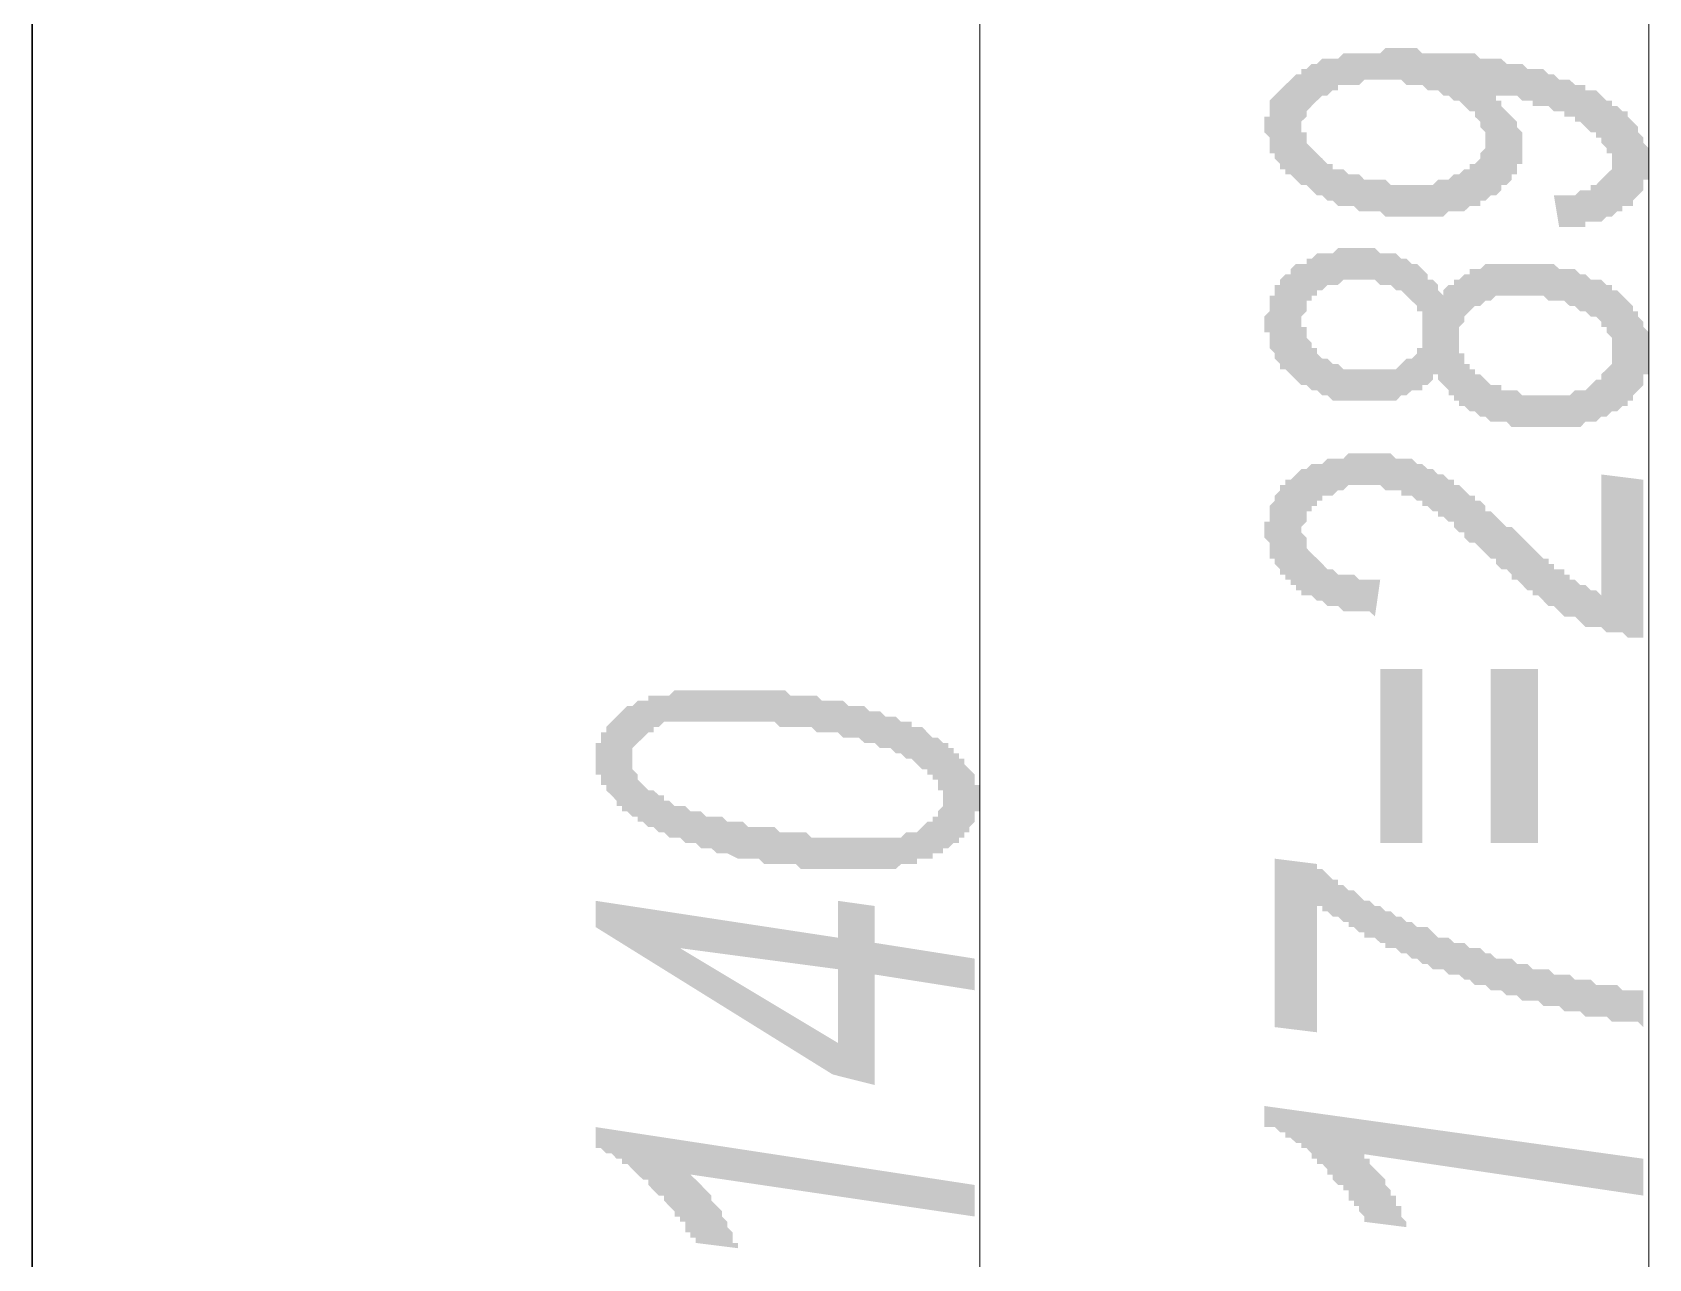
# Model space of a CAD drawing. Header units: millimetres. Extents: x 1372 to 666090, y 1285 to 31551.
# Drawn here: x 525534 to 526815, y 13484 to 14456 of the extents above; entities that cross this region are included whole.
import ezdxf

# ---------------------------------------------------------------- set-up
doc = ezdxf.new("R2010")
doc.units = ezdxf.units.MM
doc.layers.add('PDF _0', color=7, linetype='Continuous')
doc.layers.add('PDF _Аннотация - Общий_Ном._пера__1', color=7, linetype='Continuous')
doc.layers.add('PDF _Аннотация - Общий_Ном._пера__101', color=7, linetype='Continuous', true_color=0x989898)

msp = doc.modelspace()

# ---------------------------------------------------------------- hatches: boundary and pattern name
at = {"layer": 'PDF _0', "transparency": 33554559}
h = msp.add_hatch(color=256, dxfattribs=at)
h.paths.add_polyline_path([(526744, 14301.5), (526739.8, 14326.6), (526744, 14326.6), (526748.1, 14326.6), (526752.3, 14326.6), (526756.5, 14326.6), (526760.7, 14330.7), (526764.8, 14330.7), (526769, 14330.7), (526769, 14334.9), (526773.2, 14334.9), (526773.2, 14334.9), (526777.3, 14339.1), (526777.3, 14339.1), (526781.5, 14343.3), (526781.5, 14343.3), (526785.7, 14347.4), (526785.7, 14351.6), (526785.7, 14351.6), (526785.7, 14351.6), (526785.7, 14355.8), (526785.7, 14359.9), (526781.5, 14359.9), (526781.5, 14364.1), (526781.5, 14364.1), (526777.3, 14368.3), (526777.3, 14372.5), (526773.2, 14372.5), (526773.2, 14376.6), (526769, 14376.6), (526764.8, 14380.8), (526764.8, 14380.8), (526760.7, 14385), (526756.5, 14385), (526756.5, 14389.1), (526752.3, 14389.1), (526748.1, 14389.1), (526748.1, 14393.3), (526744, 14393.3), (526739.8, 14393.3), (526735.6, 14397.5), (526731.5, 14397.5), (526727.3, 14397.5), (526723.1, 14397.5), (526723.1, 14401.7), (526718.9, 14401.7), (526714.8, 14401.7), (526710.6, 14405.8), (526706.4, 14405.8), (526698.1, 14405.8), (526693.9, 14405.8), (526689.7, 14405.8), (526689.7, 14405.8), (526693.9, 14405.8), (526693.9, 14401.7), (526698.1, 14401.7), (526698.1, 14397.5), (526702.3, 14393.3), (526702.3, 14393.3), (526706.4, 14389.1), (526706.4, 14389.1), (526710.6, 14385), (526710.6, 14385), (526710.6, 14380.8), (526710.6, 14380.8), (526714.8, 14376.6), (526714.8, 14372.5), (526714.8, 14372.5), (526714.8, 14368.3), (526714.8, 14364.1), (526714.8, 14364.1), (526714.8, 14359.9), (526714.8, 14359.9), (526714.8, 14355.8), (526714.8, 14351.6), (526710.6, 14351.6), (526710.6, 14347.4), (526710.6, 14343.3), (526706.4, 14343.3), (526706.4, 14339.1), (526706.4, 14339.1), (526702.3, 14334.9), (526698.1, 14334.9), (526698.1, 14330.7), (526698.1, 14330.7), (526693.9, 14326.6), (526689.7, 14326.6), (526689.7, 14326.6), (526685.6, 14322.4), (526681.4, 14322.4), (526681.4, 14318.2), (526677.2, 14318.2), (526673.1, 14318.2), (526668.9, 14314.1), (526664.7, 14314.1), (526660.6, 14314.1), (526660.6, 14314.1), (526656.4, 14314.1), (526652.2, 14309.9), (526648, 14309.9), (526643.9, 14309.9), (526639.7, 14309.9), (526635.5, 14309.9), (526627.2, 14309.9), (526627.2, 14309.9), (526623, 14309.9), (526618.8, 14309.9), (526614.7, 14309.9), (526610.5, 14309.9), (526606.3, 14309.9), (526602.2, 14314.1), (526598, 14314.1), (526598, 14314.1), (526593.8, 14314.1), (526589.6, 14314.1), (526585.5, 14314.1), (526581.3, 14318.2), (526577.1, 14318.2), (526573, 14318.2), (526568.8, 14318.2), (526564.6, 14322.4), (526564.6, 14322.4), (526560.4, 14322.4), (526556.3, 14326.6), (526552.1, 14326.6), (526547.9, 14330.7), (526547.9, 14330.7), (526543.8, 14334.9), (526543.8, 14334.9), (526539.6, 14334.9), (526535.4, 14339.1), (526535.4, 14339.1), (526531.2, 14343.3), (526527.1, 14343.3), (526527.1, 14347.4), (526522.9, 14347.4), (526522.9, 14351.6), (526518.7, 14355.8), (526518.7, 14355.8), (526518.7, 14359.9), (526514.6, 14359.9), (526514.6, 14364.1), (526514.6, 14368.3), (526514.6, 14368.3), (526514.6, 14372.5), (526510.4, 14376.6), (526510.4, 14376.6), (526510.4, 14380.8), (526510.4, 14380.8), (526510.4, 14385), (526510.4, 14389.1), (526514.6, 14389.1), (526514.6, 14393.3), (526514.6, 14397.5), (526514.6, 14397.5), (526514.6, 14401.7), (526518.7, 14405.8), (526518.7, 14405.8), (526522.9, 14410), (526522.9, 14410), (526527.1, 14414.2), (526527.1, 14414.2), (526531.2, 14418.3), (526531.2, 14418.3), (526535.4, 14422.5), (526539.6, 14422.5), (526539.6, 14426.7), (526543.8, 14426.7), (526543.8, 14426.7), (526547.9, 14430.9), (526552.1, 14430.9), (526552.1, 14430.9), (526556.3, 14435), (526560.4, 14435), (526564.6, 14435), (526568.8, 14435), (526573, 14439.2), (526577.1, 14439.2), (526577.1, 14439.2), (526581.3, 14439.2), (526585.5, 14439.2), (526589.6, 14439.2), (526593.8, 14439.2), (526602.2, 14439.2), (526606.3, 14443.4), (526610.5, 14443.4), (526614.7, 14443.4), (526614.7, 14443.4), (526618.8, 14443.4), (526623, 14443.4), (526627.2, 14443.4), (526631.4, 14443.4), (526635.5, 14439.2), (526639.7, 14439.2), (526643.9, 14439.2), (526648, 14439.2), (526652.2, 14439.2), (526656.4, 14439.2), (526660.6, 14439.2), (526664.7, 14439.2), (526668.9, 14439.2), (526673.1, 14439.2), (526677.2, 14439.2), (526681.4, 14435), (526685.6, 14435), (526689.7, 14435), (526693.9, 14435), (526698.1, 14435), (526702.3, 14430.9), (526706.4, 14430.9), (526710.6, 14430.9), (526710.6, 14430.9), (526714.8, 14430.9), (526718.9, 14426.7), (526727.3, 14426.7), (526731.5, 14426.7), (526735.6, 14422.5), (526739.8, 14422.5), (526739.8, 14422.5), (526744, 14418.3), (526748.1, 14418.3), (526752.3, 14418.3), (526756.5, 14414.2), (526760.7, 14414.2), (526764.8, 14414.2), (526764.8, 14410), (526769, 14410), (526773.2, 14410), (526777.3, 14405.8), (526777.3, 14405.8), (526781.5, 14401.7), (526785.7, 14401.7), (526785.7, 14397.5), (526789.9, 14397.5), (526789.9, 14397.5), (526794, 14393.3), (526794, 14393.3), (526798.2, 14393.3), (526798.2, 14389.1), (526802.4, 14385), (526802.4, 14385), (526806.5, 14380.8), (526806.5, 14380.8), (526806.5, 14376.6), (526810.7, 14372.5), (526810.7, 14372.5), (526810.7, 14368.3), (526814.9, 14364.1), (526814.9, 14364.1), (526814.9, 14359.9), (526814.9, 14355.8), (526814.9, 14355.8), (526814.9, 14351.6), (526814.9, 14351.6), (526814.9, 14347.4), (526814.9, 14347.4), (526814.9, 14343.3), (526814.9, 14339.1), (526810.7, 14339.1), (526810.7, 14334.9), (526810.7, 14330.7), (526810.7, 14330.7), (526806.5, 14326.6), (526806.5, 14326.6), (526802.4, 14322.4), (526802.4, 14318.2), (526798.2, 14318.2), (526794, 14318.2), (526794, 14314.1), (526789.9, 14314.1), (526785.7, 14309.9), (526785.7, 14309.9), (526781.5, 14309.9), (526777.3, 14305.7), (526773.2, 14305.7), (526769, 14305.7), (526764.8, 14305.7), (526764.8, 14301.5), (526760.7, 14301.5), (526756.5, 14301.5), (526748.1, 14301.5), (526744, 14301.5), (526744, 14301.5)], flags=0)
h.paths.add_polyline_path([(526623, 14334.9), (526627.2, 14334.9), (526635.5, 14334.9), (526639.7, 14334.9), (526643.9, 14334.9), (526648, 14339.1), (526648, 14339.1), (526652.2, 14339.1), (526656.4, 14339.1), (526660.6, 14343.3), (526664.7, 14343.3), (526664.7, 14343.3), (526668.9, 14347.4), (526673.1, 14347.4), (526673.1, 14351.6), (526677.2, 14351.6), (526681.4, 14355.8), (526681.4, 14355.8), (526681.4, 14359.9), (526685.6, 14364.1), (526685.6, 14364.1), (526685.6, 14368.3), (526685.6, 14372.5), (526685.6, 14372.5), (526685.6, 14372.5), (526685.6, 14376.6), (526685.6, 14376.6), (526681.4, 14380.8), (526681.4, 14385), (526681.4, 14385), (526677.2, 14389.1), (526677.2, 14393.3), (526673.1, 14393.3), (526668.9, 14397.5), (526668.9, 14397.5), (526664.7, 14401.7), (526660.6, 14401.7), (526660.6, 14401.7), (526656.4, 14405.8), (526652.2, 14405.8), (526648, 14410), (526643.9, 14410), (526639.7, 14410), (526635.5, 14414.2), (526631.4, 14414.2), (526627.2, 14414.2), (526623, 14414.2), (526623, 14414.2), (526618.8, 14418.3), (526614.7, 14418.3), (526610.5, 14418.3), (526606.3, 14418.3), (526602.2, 14418.3), (526598, 14418.3), (526593.8, 14418.3), (526589.6, 14418.3), (526585.5, 14414.2), (526581.3, 14414.2), (526577.1, 14414.2), (526573, 14414.2), (526568.8, 14414.2), (526568.8, 14410), (526564.6, 14410), (526560.4, 14405.8), (526556.3, 14405.8), (526552.1, 14401.7), (526552.1, 14401.7), (526547.9, 14397.5), (526547.9, 14397.5), (526547.9, 14397.5), (526543.8, 14393.3), (526543.8, 14389.1), (526543.8, 14389.1), (526539.6, 14385), (526539.6, 14380.8), (526539.6, 14380.8), (526539.6, 14376.6), (526543.8, 14376.6), (526543.8, 14372.5), (526543.8, 14368.3), (526543.8, 14368.3), (526547.9, 14364.1), (526547.9, 14364.1), (526547.9, 14364.1), (526552.1, 14359.9), (526556.3, 14355.8), (526556.3, 14355.8), (526560.4, 14351.6), (526564.6, 14351.6), (526564.6, 14347.4), (526568.8, 14347.4), (526568.8, 14347.4), (526573, 14347.4), (526577.1, 14343.3), (526581.3, 14343.3), (526585.5, 14343.3), (526589.6, 14339.1), (526593.8, 14339.1), (526593.8, 14339.1), (526602.2, 14339.1), (526606.3, 14339.1), (526610.5, 14334.9), (526614.7, 14334.9), (526614.7, 14334.9), (526618.8, 14334.9), (526623, 14334.9), (526623, 14334.9)], flags=0)
h = msp.add_hatch(color=256, dxfattribs=at)
h.paths.add_polyline_path([(526648, 14184.8), (526643.9, 14184.8), (526643.9, 14180.6), (526639.7, 14176.4), (526635.5, 14176.4), (526635.5, 14172.2), (526631.4, 14172.2), (526627.2, 14172.2), (526623, 14168.1), (526623, 14168.1), (526618.8, 14168.1), (526614.7, 14163.9), (526610.5, 14163.9), (526606.3, 14163.9), (526606.3, 14163.9), (526602.2, 14163.9), (526598, 14163.9), (526593.8, 14163.9), (526589.6, 14163.9), (526585.5, 14163.9), (526581.3, 14163.9), (526577.1, 14163.9), (526573, 14163.9), (526568.8, 14163.9), (526564.6, 14163.9), (526560.4, 14168.1), (526560.4, 14168.1), (526556.3, 14168.1), (526552.1, 14172.2), (526547.9, 14172.2), (526543.8, 14176.4), (526543.8, 14176.4), (526539.6, 14176.4), (526535.4, 14180.6), (526535.4, 14180.6), (526531.2, 14184.8), (526531.2, 14184.8), (526527.1, 14188.9), (526522.9, 14188.9), (526522.9, 14193.1), (526522.9, 14193.1), (526518.7, 14197.3), (526518.7, 14201.4), (526518.7, 14201.4), (526514.6, 14205.6), (526514.6, 14209.8), (526514.6, 14209.8), (526514.6, 14214), (526514.6, 14218.1), (526510.4, 14218.1), (526510.4, 14222.3), (526510.4, 14226.5), (526510.4, 14226.5), (526510.4, 14230.6), (526514.6, 14234.8), (526514.6, 14239), (526514.6, 14239), (526514.6, 14243.1), (526514.6, 14247.3), (526518.7, 14247.3), (526518.7, 14251.5), (526518.7, 14255.7), (526522.9, 14255.7), (526522.9, 14259.8), (526522.9, 14259.8), (526527.1, 14264), (526531.2, 14264), (526531.2, 14268.2), (526531.2, 14268.2), (526535.4, 14272.3), (526539.6, 14272.3), (526543.8, 14272.3), (526543.8, 14276.5), (526547.9, 14276.5), (526552.1, 14280.7), (526556.3, 14280.7), (526560.4, 14280.7), (526564.6, 14280.7), (526564.6, 14280.7), (526568.8, 14284.9), (526573, 14284.9), (526577.1, 14284.9), (526581.3, 14284.9), (526585.5, 14284.9), (526589.6, 14284.9), (526593.8, 14284.9), (526598, 14284.9), (526602.2, 14280.7), (526606.3, 14280.7), (526606.3, 14280.7), (526610.5, 14280.7), (526614.7, 14280.7), (526618.8, 14276.5), (526623, 14276.5), (526623, 14276.5), (526627.2, 14272.3), (526627.2, 14272.3), (526631.4, 14272.3), (526635.5, 14268.2), (526635.5, 14268.2), (526639.7, 14264), (526639.7, 14259.8), (526643.9, 14259.8), (526648, 14255.7), (526648, 14255.7), (526648, 14251.5), (526652.2, 14247.3), (526652.2, 14251.5), (526656.4, 14255.7), (526660.6, 14255.7), (526660.6, 14259.8), (526664.7, 14259.8), (526668.9, 14264), (526668.9, 14264), (526673.1, 14264), (526673.1, 14268.2), (526677.2, 14268.2), (526681.4, 14268.2), (526685.6, 14272.3), (526689.7, 14272.3), (526693.9, 14272.3), (526698.1, 14272.3), (526702.3, 14272.3), (526706.4, 14272.3), (526710.6, 14272.3), (526714.8, 14272.3), (526718.9, 14272.3), (526723.1, 14272.3), (526727.3, 14272.3), (526727.3, 14272.3), (526731.5, 14272.3), (526735.6, 14272.3), (526739.8, 14272.3), (526744, 14268.2), (526748.1, 14268.2), (526752.3, 14268.2), (526756.5, 14268.2), (526760.7, 14264), (526764.8, 14264), (526764.8, 14264), (526769, 14259.8), (526773.2, 14259.8), (526777.3, 14259.8), (526781.5, 14255.7), (526781.5, 14255.7), (526785.7, 14255.7), (526785.7, 14251.5), (526789.9, 14251.5), (526794, 14247.3), (526794, 14247.3), (526798.2, 14243.1), (526798.2, 14243.1), (526802.4, 14239), (526802.4, 14234.8), (526806.5, 14234.8), (526806.5, 14230.6), (526806.5, 14230.6), (526810.7, 14226.5), (526810.7, 14222.3), (526810.7, 14222.3), (526814.9, 14218.1), (526814.9, 14214), (526814.9, 14214), (526814.9, 14209.8), (526814.9, 14205.6), (526814.9, 14205.6), (526814.9, 14201.4), (526814.9, 14197.3), (526814.9, 14193.1), (526814.9, 14193.1), (526814.9, 14188.9), (526814.9, 14184.8), (526810.7, 14184.8), (526810.7, 14180.6), (526810.7, 14176.4), (526810.7, 14176.4), (526806.5, 14172.2), (526806.5, 14172.2), (526802.4, 14168.1), (526802.4, 14163.9), (526798.2, 14163.9), (526798.2, 14159.7), (526794, 14159.7), (526794, 14159.7), (526789.9, 14155.6), (526785.7, 14155.6), (526781.5, 14151.4), (526781.5, 14151.4), (526777.3, 14151.4), (526773.2, 14147.2), (526769, 14147.2), (526764.8, 14147.2), (526760.7, 14143), (526760.7, 14143), (526756.5, 14143), (526752.3, 14143), (526748.1, 14143), (526744, 14143), (526739.8, 14143), (526735.6, 14143), (526731.5, 14143), (526727.3, 14143), (526723.1, 14143), (526718.9, 14143), (526714.8, 14143), (526710.6, 14143), (526706.4, 14143), (526702.3, 14147.2), (526698.1, 14147.2), (526693.9, 14147.2), (526689.7, 14147.2), (526685.6, 14151.4), (526685.6, 14151.4), (526681.4, 14151.4), (526677.2, 14155.6), (526677.2, 14155.6), (526673.1, 14155.6), (526668.9, 14159.7), (526664.7, 14159.7), (526664.7, 14163.9), (526660.6, 14163.9), (526660.6, 14168.1), (526656.4, 14168.1), (526656.4, 14172.2), (526652.2, 14176.4), (526652.2, 14176.4), (526648, 14180.6), (526648, 14184.8), (526648, 14184.8)], flags=0)
h.paths.add_polyline_path([(526593.8, 14188.9), (526598, 14188.9), (526602.2, 14188.9), (526606.3, 14188.9), (526610.5, 14188.9), (526614.7, 14188.9), (526618.8, 14193.1), (526618.8, 14193.1), (526623, 14197.3), (526623, 14197.3), (526627.2, 14197.3), (526631.4, 14201.4), (526631.4, 14201.4), (526631.4, 14205.6), (526635.5, 14205.6), (526635.5, 14209.8), (526635.5, 14214), (526635.5, 14218.1), (526635.5, 14218.1), (526635.5, 14218.1), (526635.5, 14222.3), (526635.5, 14226.5), (526635.5, 14230.6), (526635.5, 14230.6), (526635.5, 14234.8), (526631.4, 14234.8), (526631.4, 14239), (526627.2, 14243.1), (526627.2, 14243.1), (526623, 14247.3), (526623, 14247.3), (526623, 14247.3), (526618.8, 14251.5), (526614.7, 14251.5), (526610.5, 14255.7), (526610.5, 14255.7), (526606.3, 14255.7), (526602.2, 14255.7), (526598, 14259.8), (526593.8, 14259.8), (526589.6, 14259.8), (526585.5, 14259.8), (526585.5, 14259.8), (526581.3, 14259.8), (526577.1, 14259.8), (526573, 14259.8), (526568.8, 14255.7), (526564.6, 14255.7), (526560.4, 14255.7), (526556.3, 14251.5), (526556.3, 14251.5), (526552.1, 14251.5), (526552.1, 14247.3), (526547.9, 14247.3), (526547.9, 14243.1), (526543.8, 14243.1), (526543.8, 14239), (526543.8, 14234.8), (526543.8, 14234.8), (526539.6, 14230.6), (526539.6, 14226.5), (526539.6, 14226.5), (526539.6, 14222.3), (526543.8, 14222.3), (526543.8, 14218.1), (526543.8, 14214), (526543.8, 14214), (526547.9, 14209.8), (526547.9, 14205.6), (526547.9, 14205.6), (526552.1, 14205.6), (526552.1, 14201.4), (526556.3, 14197.3), (526560.4, 14197.3), (526560.4, 14197.3), (526564.6, 14193.1), (526568.8, 14193.1), (526568.8, 14193.1), (526573, 14188.9), (526577.1, 14188.9), (526581.3, 14188.9), (526585.5, 14188.9), (526589.6, 14188.9), (526593.8, 14188.9), (526593.8, 14188.9)], flags=0)
h.paths.add_polyline_path([(526735.6, 14168.1), (526739.8, 14168.1), (526744, 14168.1), (526748.1, 14168.1), (526752.3, 14168.1), (526756.5, 14172.2), (526760.7, 14172.2), (526760.7, 14172.2), (526764.8, 14172.2), (526769, 14176.4), (526769, 14176.4), (526773.2, 14180.6), (526777.3, 14180.6), (526777.3, 14184.8), (526777.3, 14184.8), (526781.5, 14188.9), (526781.5, 14188.9), (526785.7, 14193.1), (526785.7, 14193.1), (526785.7, 14197.3), (526785.7, 14201.4), (526785.7, 14205.6), (526785.7, 14205.6), (526785.7, 14205.6), (526785.7, 14209.8), (526785.7, 14214), (526785.7, 14214), (526781.5, 14218.1), (526781.5, 14218.1), (526781.5, 14222.3), (526777.3, 14222.3), (526777.3, 14226.5), (526773.2, 14230.6), (526769, 14230.6), (526769, 14230.6), (526764.8, 14234.8), (526760.7, 14234.8), (526756.5, 14239), (526756.5, 14239), (526752.3, 14239), (526748.1, 14243.1), (526744, 14243.1), (526739.8, 14243.1), (526735.6, 14243.1), (526731.5, 14247.3), (526727.3, 14247.3), (526723.1, 14247.3), (526718.9, 14247.3), (526714.8, 14247.3), (526710.6, 14247.3), (526710.6, 14247.3), (526706.4, 14247.3), (526702.3, 14247.3), (526698.1, 14247.3), (526693.9, 14247.3), (526689.7, 14243.1), (526685.6, 14243.1), (526685.6, 14243.1), (526681.4, 14239), (526677.2, 14239), (526677.2, 14239), (526673.1, 14234.8), (526673.1, 14234.8), (526668.9, 14230.6), (526668.9, 14230.6), (526668.9, 14226.5), (526664.7, 14222.3), (526664.7, 14222.3), (526664.7, 14218.1), (526664.7, 14214), (526664.7, 14214), (526664.7, 14209.8), (526664.7, 14209.8), (526664.7, 14205.6), (526664.7, 14201.4), (526668.9, 14201.4), (526668.9, 14197.3), (526668.9, 14193.1), (526673.1, 14193.1), (526673.1, 14188.9), (526677.2, 14188.9), (526677.2, 14184.8), (526681.4, 14184.8), (526685.6, 14180.6), (526685.6, 14180.6), (526685.6, 14180.6), (526689.7, 14176.4), (526693.9, 14176.4), (526698.1, 14176.4), (526698.1, 14172.2), (526702.3, 14172.2), (526706.4, 14172.2), (526710.6, 14172.2), (526714.8, 14168.1), (526718.9, 14168.1), (526723.1, 14168.1), (526727.3, 14168.1), (526731.5, 14168.1), (526735.6, 14168.1), (526735.6, 14168.1)], flags=0)
for points in [[(526810.7, 13976.2), (526806.5, 13976.2), (526802.4, 13976.2), (526798.2, 13976.2), (526794, 13980.4), (526789.9, 13980.4), (526785.7, 13980.4), (526781.5, 13980.4), (526777.3, 13984.5), (526773.2, 13984.5), (526769, 13984.5), (526769, 13984.5), (526764.8, 13984.5), (526760.7, 13988.7), (526760.7, 13988.7), (526756.5, 13992.9), (526752.3, 13992.9), (526748.1, 13992.9), (526744, 13997), (526744, 13997), (526739.8, 14001.2), (526735.6, 14001.2), (526731.5, 14005.4), (526731.5, 14005.4), (526731.5, 14005.4), (526727.3, 14009.6), (526727.3, 14009.6), (526723.1, 14009.6), (526723.1, 14013.7), (526718.9, 14013.7), (526718.9, 14013.7), (526714.8, 14017.9), (526714.8, 14017.9), (526710.6, 14022.1), (526706.4, 14022.1), (526706.4, 14026.2), (526702.3, 14030.4), (526698.1, 14030.4), (526693.9, 14034.6), (526693.9, 14038.8), (526689.7, 14038.8), (526685.6, 14042.9), (526681.4, 14047.1), (526677.2, 14051.3), (526677.2, 14051.3), (526673.1, 14051.3), (526668.9, 14055.4), (526668.9, 14059.6), (526664.7, 14059.6), (526660.6, 14063.8), (526660.6, 14068), (526656.4, 14068), (526652.2, 14072.1), (526652.2, 14072.1), (526648, 14072.1), (526648, 14076.3), (526643.9, 14076.3), (526643.9, 14076.3), (526639.7, 14080.5), (526635.5, 14080.5), (526635.5, 14084.6), (526631.4, 14084.6), (526627.2, 14088.8), (526623, 14088.8), (526618.8, 14088.8), (526618.8, 14093), (526614.7, 14093), (526614.7, 14093), (526610.5, 14093), (526606.3, 14093), (526602.2, 14097.2), (526598, 14097.2), (526593.8, 14097.2), (526589.6, 14097.2), (526585.5, 14097.2), (526581.3, 14097.2), (526577.1, 14097.2), (526573, 14093), (526568.8, 14093), (526568.8, 14093), (526564.6, 14088.8), (526560.4, 14088.8), (526556.3, 14088.8), (526556.3, 14084.6), (526552.1, 14084.6), (526552.1, 14080.5), (526547.9, 14080.5), (526547.9, 14076.3), (526543.8, 14076.3), (526543.8, 14072.1), (526543.8, 14068), (526543.8, 14068), (526539.6, 14063.8), (526539.6, 14059.6), (526539.6, 14059.6), (526543.8, 14055.4), (526543.8, 14051.3), (526543.8, 14051.3), (526543.8, 14047.1), (526547.9, 14042.9), (526547.9, 14042.9), (526552.1, 14038.8), (526552.1, 14038.8), (526556.3, 14034.6), (526556.3, 14034.6), (526560.4, 14030.4), (526564.6, 14030.4), (526564.6, 14030.4), (526568.8, 14026.2), (526573, 14026.2), (526577.1, 14026.2), (526581.3, 14026.2), (526585.5, 14022.1), (526589.6, 14022.1), (526593.8, 14022.1), (526598, 14022.1), (526602.2, 14022.1), (526598, 13992.9), (526593.8, 13997), (526589.6, 13997), (526585.5, 13997), (526581.3, 13997), (526577.1, 13997), (526573, 13997), (526568.8, 14001.2), (526564.6, 14001.2), (526560.4, 14001.2), (526556.3, 14005.4), (526552.1, 14005.4), (526552.1, 14005.4), (526547.9, 14009.6), (526543.8, 14009.6), (526539.6, 14009.6), (526539.6, 14013.7), (526535.4, 14013.7), (526535.4, 14017.9), (526531.2, 14017.9), (526531.2, 14022.1), (526527.1, 14022.1), (526527.1, 14026.2), (526522.9, 14026.2), (526522.9, 14030.4), (526518.7, 14034.6), (526518.7, 14034.6), (526518.7, 14038.8), (526514.6, 14038.8), (526514.6, 14042.9), (526514.6, 14047.1), (526514.6, 14047.1), (526514.6, 14051.3), (526510.4, 14055.4), (526510.4, 14059.6), (526510.4, 14059.6), (526510.4, 14063.8), (526510.4, 14068), (526514.6, 14068), (526514.6, 14072.1), (526514.6, 14076.3), (526514.6, 14076.3), (526514.6, 14080.5), (526518.7, 14084.6), (526518.7, 14084.6), (526518.7, 14088.8), (526522.9, 14093), (526522.9, 14093), (526522.9, 14097.2), (526527.1, 14097.2), (526527.1, 14101.3), (526531.2, 14101.3), (526535.4, 14105.5), (526535.4, 14105.5), (526539.6, 14109.7), (526543.8, 14109.7), (526547.9, 14113.8), (526547.9, 14113.8), (526552.1, 14113.8), (526556.3, 14113.8), (526560.4, 14118), (526564.6, 14118), (526568.8, 14118), (526573, 14118), (526577.1, 14122.2), (526581.3, 14122.2), (526581.3, 14122.2), (526585.5, 14122.2), (526589.6, 14122.2), (526589.6, 14122.2), (526593.8, 14122.2), (526598, 14122.2), (526602.2, 14122.2), (526606.3, 14122.2), (526610.5, 14122.2), (526614.7, 14118), (526618.8, 14118), (526623, 14118), (526627.2, 14118), (526631.4, 14113.8), (526631.4, 14113.8), (526635.5, 14113.8), (526639.7, 14109.7), (526643.9, 14109.7), (526648, 14105.5), (526648, 14105.5), (526648, 14105.5), (526652.2, 14105.5), (526652.2, 14105.5), (526656.4, 14101.3), (526656.4, 14101.3), (526660.6, 14101.3), (526660.6, 14097.2), (526664.7, 14097.2), (526664.7, 14097.2), (526668.9, 14093), (526668.9, 14093), (526673.1, 14088.8), (526677.2, 14088.8), (526677.2, 14084.6), (526681.4, 14084.6), (526685.6, 14080.5), (526685.6, 14076.3), (526689.7, 14076.3), (526693.9, 14072.1), (526698.1, 14068), (526702.3, 14063.8), (526706.4, 14063.8), (526710.6, 14059.6), (526714.8, 14055.4), (526714.8, 14055.4), (526718.9, 14051.3), (526723.1, 14047.1), (526723.1, 14047.1), (526727.3, 14042.9), (526731.5, 14038.8), (526735.6, 14038.8), (526735.6, 14034.6), (526739.8, 14034.6), (526739.8, 14030.4), (526744, 14030.4), (526748.1, 14030.4), (526748.1, 14026.2), (526752.3, 14026.2), (526752.3, 14022.1), (526756.5, 14022.1), (526760.7, 14017.9), (526764.8, 14017.9), (526769, 14013.7), (526769, 14013.7), (526773.2, 14013.7), (526777.3, 14009.6), (526777.3, 14105.5), (526810.7, 14101.3)], [(526810.7, 13667.5), (526806.5, 13671.7), (526802.4, 13671.7), (526798.2, 13671.7), (526798.2, 13671.7), (526794, 13671.7), (526789.9, 13671.7), (526785.7, 13671.7), (526781.5, 13675.9), (526777.3, 13675.9), (526773.2, 13675.9), (526769, 13675.9), (526764.8, 13675.9), (526760.7, 13680), (526756.5, 13680), (526752.3, 13680), (526748.1, 13680), (526744, 13684.2), (526739.8, 13684.2), (526739.8, 13684.2), (526735.6, 13684.2), (526731.5, 13684.2), (526727.3, 13688.4), (526723.1, 13688.4), (526718.9, 13688.4), (526714.8, 13688.4), (526710.6, 13692.6), (526706.4, 13692.6), (526706.4, 13692.6), (526702.3, 13692.6), (526698.1, 13696.7), (526693.9, 13696.7), (526689.7, 13696.7), (526685.6, 13700.9), (526681.4, 13700.9), (526677.2, 13700.9), (526673.1, 13705.1), (526673.1, 13705.1), (526668.9, 13705.1), (526664.7, 13709.2), (526660.6, 13709.2), (526656.4, 13709.2), (526652.2, 13713.4), (526648, 13713.4), (526643.9, 13713.4), (526639.7, 13717.6), (526639.7, 13717.6), (526635.5, 13717.6), (526631.4, 13721.8), (526631.4, 13721.8), (526627.2, 13721.8), (526623, 13725.9), (526618.8, 13725.9), (526614.7, 13730.1), (526610.5, 13730.1), (526606.3, 13730.1), (526606.3, 13734.3), (526602.2, 13734.3), (526598, 13738.4), (526593.8, 13738.4), (526589.6, 13738.4), (526589.6, 13742.6), (526585.5, 13742.6), (526581.3, 13746.8), (526577.1, 13746.8), (526577.1, 13750.9), (526573, 13750.9), (526568.8, 13755.1), (526568.8, 13755.1), (526564.6, 13755.1), (526560.4, 13759.3), (526556.3, 13759.3), (526556.3, 13763.5), (526552.1, 13763.5), (526552.1, 13767.6), (526552.1, 13663.4), (526518.7, 13667.5), (526518.7, 13801), (526552.1, 13796.8), (526552.1, 13792.7), (526556.3, 13792.7), (526560.4, 13788.5), (526560.4, 13788.5), (526564.6, 13784.3), (526568.8, 13784.3), (526568.8, 13780.1), (526573, 13780.1), (526577.1, 13776), (526577.1, 13776), (526581.3, 13776), (526585.5, 13771.8), (526585.5, 13771.8), (526589.6, 13767.6), (526593.8, 13767.6), (526598, 13763.5), (526598, 13763.5), (526602.2, 13763.5), (526606.3, 13759.3), (526610.5, 13759.3), (526614.7, 13755.1), (526614.7, 13755.1), (526618.8, 13755.1), (526623, 13750.9), (526627.2, 13750.9), (526631.4, 13746.8), (526635.5, 13746.8), (526639.7, 13746.8), (526643.9, 13742.6), (526643.9, 13742.6), (526648, 13738.4), (526652.2, 13738.4), (526656.4, 13738.4), (526660.6, 13734.3), (526664.7, 13734.3), (526668.9, 13734.3), (526673.1, 13730.1), (526677.2, 13730.1), (526681.4, 13730.1), (526685.6, 13725.9), (526685.6, 13725.9), (526689.7, 13725.9), (526693.9, 13721.8), (526698.1, 13721.8), (526702.3, 13721.8), (526706.4, 13721.8), (526710.6, 13717.6), (526714.8, 13717.6), (526718.9, 13717.6), (526723.1, 13713.4), (526727.3, 13713.4), (526731.5, 13713.4), (526735.6, 13713.4), (526739.8, 13709.2), (526739.8, 13709.2), (526744, 13709.2), (526748.1, 13709.2), (526752.3, 13709.2), (526756.5, 13705.1), (526760.7, 13705.1), (526764.8, 13705.1), (526769, 13705.1), (526773.2, 13700.9), (526777.3, 13700.9), (526781.5, 13700.9), (526785.7, 13700.9), (526785.7, 13700.9), (526789.9, 13700.9), (526794, 13696.7), (526798.2, 13696.7), (526802.4, 13696.7), (526806.5, 13696.7), (526810.7, 13696.7), (526810.7, 13696.7)], [(526810.7, 13534), (526585.5, 13567.4), (526589.6, 13567.4), (526589.6, 13563.2), (526593.8, 13563.2), (526593.8, 13559.1), (526593.8, 13559.1), (526598, 13554.9), (526598, 13554.9), (526602.2, 13550.7), (526602.2, 13550.7), (526606.3, 13546.6), (526606.3, 13542.4), (526606.3, 13542.4), (526610.5, 13538.2), (526610.5, 13534), (526614.7, 13534), (526614.7, 13529.9), (526614.7, 13525.7), (526618.8, 13525.7), (526618.8, 13521.5), (526618.8, 13517.4), (526623, 13513.2), (526623, 13513.2), (526623, 13509), (526589.6, 13513.2), (526589.6, 13517.4), (526589.6, 13517.4), (526585.5, 13521.5), (526585.5, 13525.7), (526581.3, 13525.7), (526581.3, 13529.9), (526577.1, 13529.9), (526577.1, 13534), (526577.1, 13538.2), (526573, 13538.2), (526573, 13542.4), (526568.8, 13542.4), (526564.6, 13546.6), (526564.6, 13550.7), (526560.4, 13550.7), (526560.4, 13554.9), (526556.3, 13559.1), (526552.1, 13559.1), (526552.1, 13563.2), (526547.9, 13563.2), (526547.9, 13567.4), (526543.8, 13571.6), (526539.6, 13571.6), (526539.6, 13575.8), (526535.4, 13575.8), (526535.4, 13575.8), (526531.2, 13579.9), (526531.2, 13579.9), (526527.1, 13579.9), (526527.1, 13584.1), (526522.9, 13584.1), (526518.7, 13588.3), (526514.6, 13588.3), (526510.4, 13588.3), (526510.4, 13588.3), (526510.4, 13605), (526810.7, 13563.2)], [(526281, 13517.4), (526055.7, 13550.7), (526055.7, 13550.7), (526059.9, 13546.6), (526059.9, 13546.6), (526064.1, 13542.4), (526064.1, 13542.4), (526068.2, 13538.2), (526068.2, 13538.2), (526072.4, 13534), (526072.4, 13529.9), (526072.4, 13529.9), (526076.6, 13525.7), (526076.6, 13525.7), (526080.8, 13521.5), (526080.8, 13517.4), (526080.8, 13517.4), (526084.9, 13513.2), (526084.9, 13509), (526084.9, 13509), (526089.1, 13504.9), (526089.1, 13500.7), (526089.1, 13496.5), (526093.3, 13496.5), (526093.3, 13492.3), (526059.9, 13496.5), (526059.9, 13500.7), (526055.7, 13500.7), (526055.7, 13504.9), (526051.6, 13504.9), (526051.6, 13509), (526051.6, 13513.2), (526047.4, 13513.2), (526047.4, 13517.4), (526043.2, 13517.4), (526043.2, 13521.5), (526039, 13525.7), (526039, 13525.7), (526034.9, 13529.9), (526034.9, 13534), (526030.7, 13534), (526026.5, 13538.2), (526026.5, 13538.2), (526022.4, 13542.4), (526022.4, 13546.6), (526018.2, 13546.6), (526014, 13550.7), (526014, 13550.7), (526009.8, 13554.9), (526009.8, 13554.9), (526005.7, 13559.1), (526001.5, 13559.1), (526001.5, 13563.2), (526001.5, 13563.2), (525997.3, 13563.2), (525993.2, 13567.4), (525993.2, 13567.4), (525989, 13567.4), (525984.8, 13571.6), (525980.6, 13571.6), (525980.6, 13571.6), (525980.6, 13588.3), (526281, 13542.4)]]:
    msp.add_hatch(color=256, dxfattribs=at).paths.add_polyline_path(points)
h = msp.add_hatch(color=256, dxfattribs=at)
h.paths.add_polyline_path([(526180.9, 13792.7), (526176.7, 13792.7), (526172.5, 13792.7), (526168.4, 13792.7), (526164.2, 13792.7), (526160, 13792.7), (526155.8, 13792.7), (526151.7, 13792.7), (526147.5, 13792.7), (526143.3, 13792.7), (526143.3, 13792.7), (526139.2, 13796.8), (526135, 13796.8), (526130.8, 13796.8), (526126.6, 13796.8), (526122.5, 13796.8), (526118.3, 13796.8), (526114.1, 13796.8), (526110, 13801), (526105.8, 13801), (526101.6, 13801), (526097.4, 13801), (526093.3, 13801), (526084.9, 13805.2), (526080.8, 13805.2), (526076.6, 13805.2), (526076.6, 13805.2), (526072.4, 13809.3), (526068.2, 13809.3), (526064.1, 13809.3), (526059.9, 13813.5), (526055.7, 13813.5), (526051.6, 13813.5), (526051.6, 13813.5), (526047.4, 13817.7), (526043.2, 13817.7), (526043.2, 13817.7), (526039, 13817.7), (526034.9, 13821.9), (526030.7, 13821.9), (526026.5, 13826), (526022.4, 13826), (526022.4, 13826), (526018.2, 13830.2), (526014, 13830.2), (526014, 13834.4), (526009.8, 13834.4), (526005.7, 13838.5), (526005.7, 13838.5), (526001.5, 13838.5), (526001.5, 13842.7), (525997.3, 13842.7), (525997.3, 13846.9), (525993.2, 13851.1), (525993.2, 13851.1), (525989, 13855.2), (525989, 13855.2), (525989, 13859.4), (525984.8, 13859.4), (525984.8, 13863.6), (525984.8, 13867.7), (525980.6, 13867.7), (525980.6, 13871.9), (525980.6, 13876.1), (525980.6, 13876.1), (525980.6, 13880.3), (525980.6, 13884.4), (525980.6, 13884.4), (525980.6, 13888.6), (525980.6, 13892.8), (525984.8, 13892.8), (525984.8, 13896.9), (525984.8, 13901.1), (525989, 13901.1), (525989, 13905.3), (525989, 13905.3), (525993.2, 13909.5), (525993.2, 13909.5), (525997.3, 13913.6), (526001.5, 13917.8), (526001.5, 13917.8), (526005.7, 13922), (526009.8, 13922), (526009.8, 13922), (526014, 13926.1), (526018.2, 13926.1), (526022.4, 13926.1), (526022.4, 13930.3), (526026.5, 13930.3), (526030.7, 13930.3), (526034.9, 13930.3), (526039, 13930.3), (526043.2, 13934.5), (526047.4, 13934.5), (526051.6, 13934.5), (526055.7, 13934.5), (526059.9, 13934.5), (526064.1, 13934.5), (526068.2, 13934.5), (526072.4, 13934.5), (526076.6, 13934.5), (526080.8, 13934.5), (526084.9, 13934.5), (526089.1, 13934.5), (526093.3, 13934.5), (526097.4, 13934.5), (526101.6, 13934.5), (526105.8, 13934.5), (526110, 13934.5), (526114.1, 13934.5), (526114.1, 13934.5), (526118.3, 13934.5), (526122.5, 13934.5), (526126.6, 13934.5), (526130.8, 13934.5), (526135, 13930.3), (526139.2, 13930.3), (526143.3, 13930.3), (526147.5, 13930.3), (526151.7, 13930.3), (526155.8, 13930.3), (526160, 13926.1), (526164.2, 13926.1), (526168.4, 13926.1), (526172.5, 13926.1), (526176.7, 13926.1), (526176.7, 13926.1), (526180.9, 13922), (526185, 13922), (526189.2, 13922), (526193.4, 13922), (526197.6, 13917.8), (526201.7, 13917.8), (526205.9, 13917.8), (526210.1, 13913.6), (526214.2, 13913.6), (526218.4, 13913.6), (526222.6, 13909.5), (526226.7, 13909.5), (526230.9, 13909.5), (526230.9, 13905.3), (526235.1, 13905.3), (526239.3, 13905.3), (526243.4, 13901.1), (526243.4, 13901.1), (526247.6, 13896.9), (526251.8, 13896.9), (526251.8, 13896.9), (526255.9, 13892.8), (526260.1, 13892.8), (526260.1, 13888.6), (526264.3, 13888.6), (526264.3, 13884.4), (526268.5, 13884.4), (526268.5, 13880.3), (526272.6, 13880.3), (526272.6, 13876.1), (526276.8, 13871.9), (526276.8, 13871.9), (526281, 13867.7), (526281, 13867.7), (526281, 13863.6), (526281, 13859.4), (526285.1, 13859.4), (526285.1, 13855.2), (526285.1, 13851.1), (526285.1, 13851.1), (526285.1, 13846.9), (526285.1, 13846.9), (526285.1, 13842.7), (526285.1, 13838.5), (526281, 13838.5), (526281, 13834.4), (526281, 13830.2), (526281, 13830.2), (526276.8, 13826), (526276.8, 13821.9), (526272.6, 13821.9), (526272.6, 13817.7), (526268.5, 13817.7), (526268.5, 13813.5), (526264.3, 13813.5), (526260.1, 13809.3), (526255.9, 13809.3), (526255.9, 13805.2), (526251.8, 13805.2), (526247.6, 13805.2), (526247.6, 13801), (526243.4, 13801), (526239.3, 13801), (526235.1, 13801), (526235.1, 13796.8), (526230.9, 13796.8), (526226.7, 13796.8), (526222.6, 13796.8), (526218.4, 13792.7), (526214.2, 13792.7), (526210.1, 13792.7), (526205.9, 13792.7), (526201.7, 13792.7), (526197.6, 13792.7), (526193.4, 13792.7), (526185, 13792.7), (526180.9, 13792.7), (526180.9, 13792.7)], flags=0)
h.paths.add_polyline_path([(526189.2, 13817.7), (526197.6, 13817.7), (526201.7, 13817.7), (526205.9, 13817.7), (526210.1, 13817.7), (526214.2, 13817.7), (526218.4, 13817.7), (526222.6, 13817.7), (526226.7, 13821.9), (526226.7, 13821.9), (526230.9, 13821.9), (526235.1, 13821.9), (526239.3, 13826), (526239.3, 13826), (526243.4, 13830.2), (526247.6, 13830.2), (526247.6, 13834.4), (526251.8, 13834.4), (526251.8, 13838.5), (526251.8, 13838.5), (526255.9, 13842.7), (526255.9, 13846.9), (526255.9, 13846.9), (526255.9, 13851.1), (526255.9, 13851.1), (526255.9, 13855.2), (526251.8, 13855.2), (526251.8, 13859.4), (526251.8, 13863.6), (526247.6, 13863.6), (526247.6, 13867.7), (526243.4, 13867.7), (526243.4, 13871.9), (526239.3, 13871.9), (526235.1, 13876.1), (526235.1, 13876.1), (526235.1, 13876.1), (526230.9, 13880.3), (526226.7, 13880.3), (526226.7, 13880.3), (526222.6, 13884.4), (526218.4, 13884.4), (526214.2, 13888.6), (526214.2, 13888.6), (526210.1, 13888.6), (526205.9, 13888.6), (526201.7, 13892.8), (526197.6, 13892.8), (526193.4, 13892.8), (526189.2, 13896.9), (526185, 13896.9), (526180.9, 13896.9), (526176.7, 13896.9), (526172.5, 13901.1), (526168.4, 13901.1), (526164.2, 13901.1), (526160, 13901.1), (526155.8, 13901.1), (526151.7, 13905.3), (526147.5, 13905.3), (526143.3, 13905.3), (526135, 13905.3), (526130.8, 13905.3), (526126.6, 13905.3), (526122.5, 13909.5), (526118.3, 13909.5), (526114.1, 13909.5), (526110, 13909.5), (526105.8, 13909.5), (526101.6, 13909.5), (526097.4, 13909.5), (526093.3, 13909.5), (526089.1, 13909.5), (526089.1, 13909.5), (526084.9, 13909.5), (526080.8, 13909.5), (526076.6, 13909.5), (526072.4, 13909.5), (526072.4, 13909.5), (526064.1, 13909.5), (526059.9, 13909.5), (526055.7, 13909.5), (526051.6, 13909.5), (526047.4, 13909.5), (526043.2, 13909.5), (526039, 13909.5), (526034.9, 13909.5), (526030.7, 13905.3), (526030.7, 13905.3), (526026.5, 13905.3), (526026.5, 13901.1), (526022.4, 13901.1), (526018.2, 13896.9), (526018.2, 13896.9), (526014, 13892.8), (526014, 13892.8), (526009.8, 13888.6), (526009.8, 13884.4), (526009.8, 13884.4), (526009.8, 13880.3), (526009.8, 13880.3), (526009.8, 13876.1), (526009.8, 13876.1), (526009.8, 13871.9), (526014, 13867.7), (526014, 13867.7), (526014, 13863.6), (526018.2, 13859.4), (526018.2, 13859.4), (526022.4, 13855.2), (526022.4, 13855.2), (526026.5, 13855.2), (526030.7, 13851.1), (526034.9, 13851.1), (526034.9, 13846.9), (526039, 13846.9), (526043.2, 13842.7), (526047.4, 13842.7), (526047.4, 13842.7), (526051.6, 13842.7), (526055.7, 13838.5), (526059.9, 13838.5), (526059.9, 13838.5), (526064.1, 13838.5), (526068.2, 13834.4), (526072.4, 13834.4), (526076.6, 13834.4), (526080.8, 13834.4), (526084.9, 13830.2), (526089.1, 13830.2), (526093.3, 13830.2), (526097.4, 13830.2), (526101.6, 13826), (526105.8, 13826), (526110, 13826), (526114.1, 13826), (526122.5, 13826), (526126.6, 13821.9), (526130.8, 13821.9), (526135, 13821.9), (526139.2, 13821.9), (526143.3, 13821.9), (526147.5, 13821.9), (526151.7, 13817.7), (526155.8, 13817.7), (526160, 13817.7), (526164.2, 13817.7), (526168.4, 13817.7), (526172.5, 13817.7), (526176.7, 13817.7), (526180.9, 13817.7), (526185, 13817.7), (526185, 13817.7), (526189.2, 13817.7), (526189.2, 13817.7)], flags=0)
h = msp.add_hatch(color=256, dxfattribs=at)
h.paths.add_polyline_path([(526281, 13696.7), (526201.7, 13709.2), (526201.7, 13621.6), (526168.4, 13630), (525980.6, 13746.8), (525980.6, 13767.6), (526172.5, 13738.4), (526172.5, 13767.6), (526201.7, 13763.5), (526201.7, 13734.3), (526281, 13721.8)], flags=0)
h.paths.add_polyline_path([(526172.5, 13713.4), (526047.4, 13730.1), (526172.5, 13655)], flags=0)

# ---------------------------------------------------------------- linework, layer by layer
at = {"layer": 'PDF _0', "lineweight": 9}
for points in [[(526285.1, 12065.8), (526285.1, 15173.3)], [(526814.9, 15173.3), (526814.9, 12311.9)]]:
    msp.add_lwpolyline(points, dxfattribs=at)
at = {"layer": 'PDF _0', "lineweight": 9, "transparency": 33554559}
for points in [[(526635.5, 13951.2), (526635.5, 13813.5), (526602.2, 13951.2), (526602.2, 13813.5)], [(526727.3, 13951.2), (526727.3, 13813.5), (526689.7, 13951.2), (526689.7, 13813.5)]]:
    msp.add_solid(points, dxfattribs=at)
at = {"layer": 'PDF _Аннотация - Общий_Ном._пера__1', "lineweight": 20}
for points in [[(525534.3, 14447.5), (525534.3, 14097.2)], [(525534.3, 13922), (525534.3, 13922)], [(525534.3, 13784.3), (525534.3, 13433.9)]]:
    msp.add_lwpolyline(points, dxfattribs=at)
at = {"layer": 'PDF _Аннотация - Общий_Ном._пера__101', "lineweight": 30}
msp.add_lwpolyline([(525534.3, 12065.8), (525534.3, 17867.9)], dxfattribs=at)

doc.saveas('drawing.dxf')
